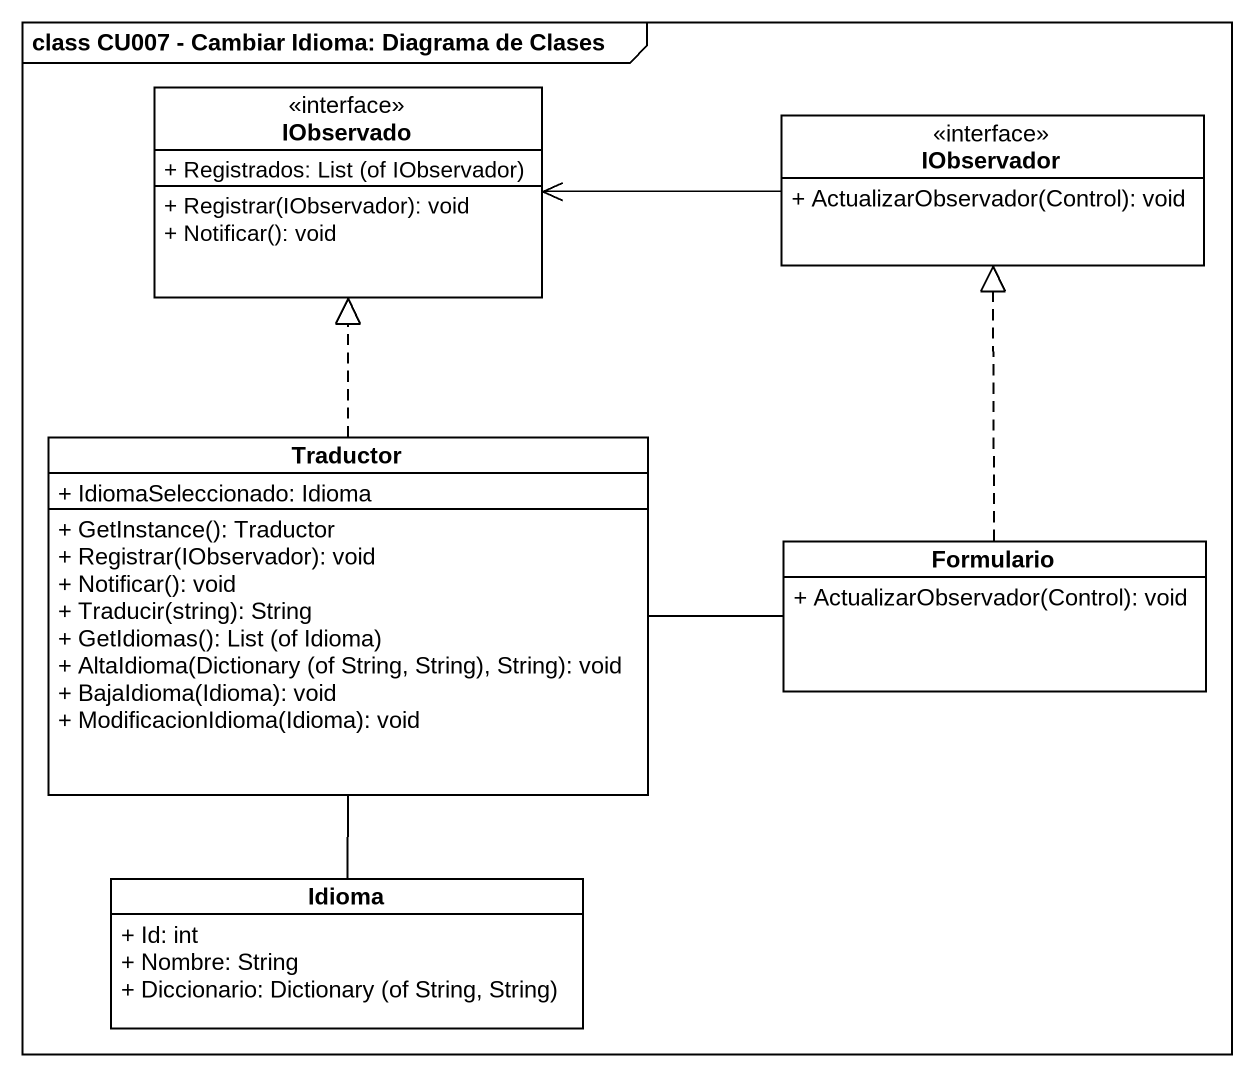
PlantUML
@startuml
mainframe class CU007 - Cambiar Idioma: Diagrama de Clases
hide circle
hide empty members
skinparam classAttributeIconSize 0
class IObservado <<interface>> {
  {field} + Registrados: List (of IObservador)
  + Registrar(IObservador): void
  + Notificar(): void
}
class IObservador <<interface>> {
  + ActualizarObservador(Control): void
}
class Traductor {
  + IdiomaSeleccionado: Idioma
  + GetInstance(): Traductor
  + Registrar(IObservador): void
  + Notificar(): void
  + Traducir(string): String
  + GetIdiomas(): List (of Idioma)
  + AltaIdioma(Dictionary (of String, String), String): void
  + BajaIdioma(Idioma): void
  + ModificacionIdioma(Idioma): void
}
class Formulario {
  + ActualizarObservador(Control): void
}
class Idioma {
  + Id: int
  + Nombre: String
  {field} + Diccionario: Dictionary (of String, String)
}
IObservador -left-> IObservado
Traductor .up.|> IObservado
Traductor -- Idioma
Formulario .up.|> IObservador
Formulario -left- Traductor
@enduml
